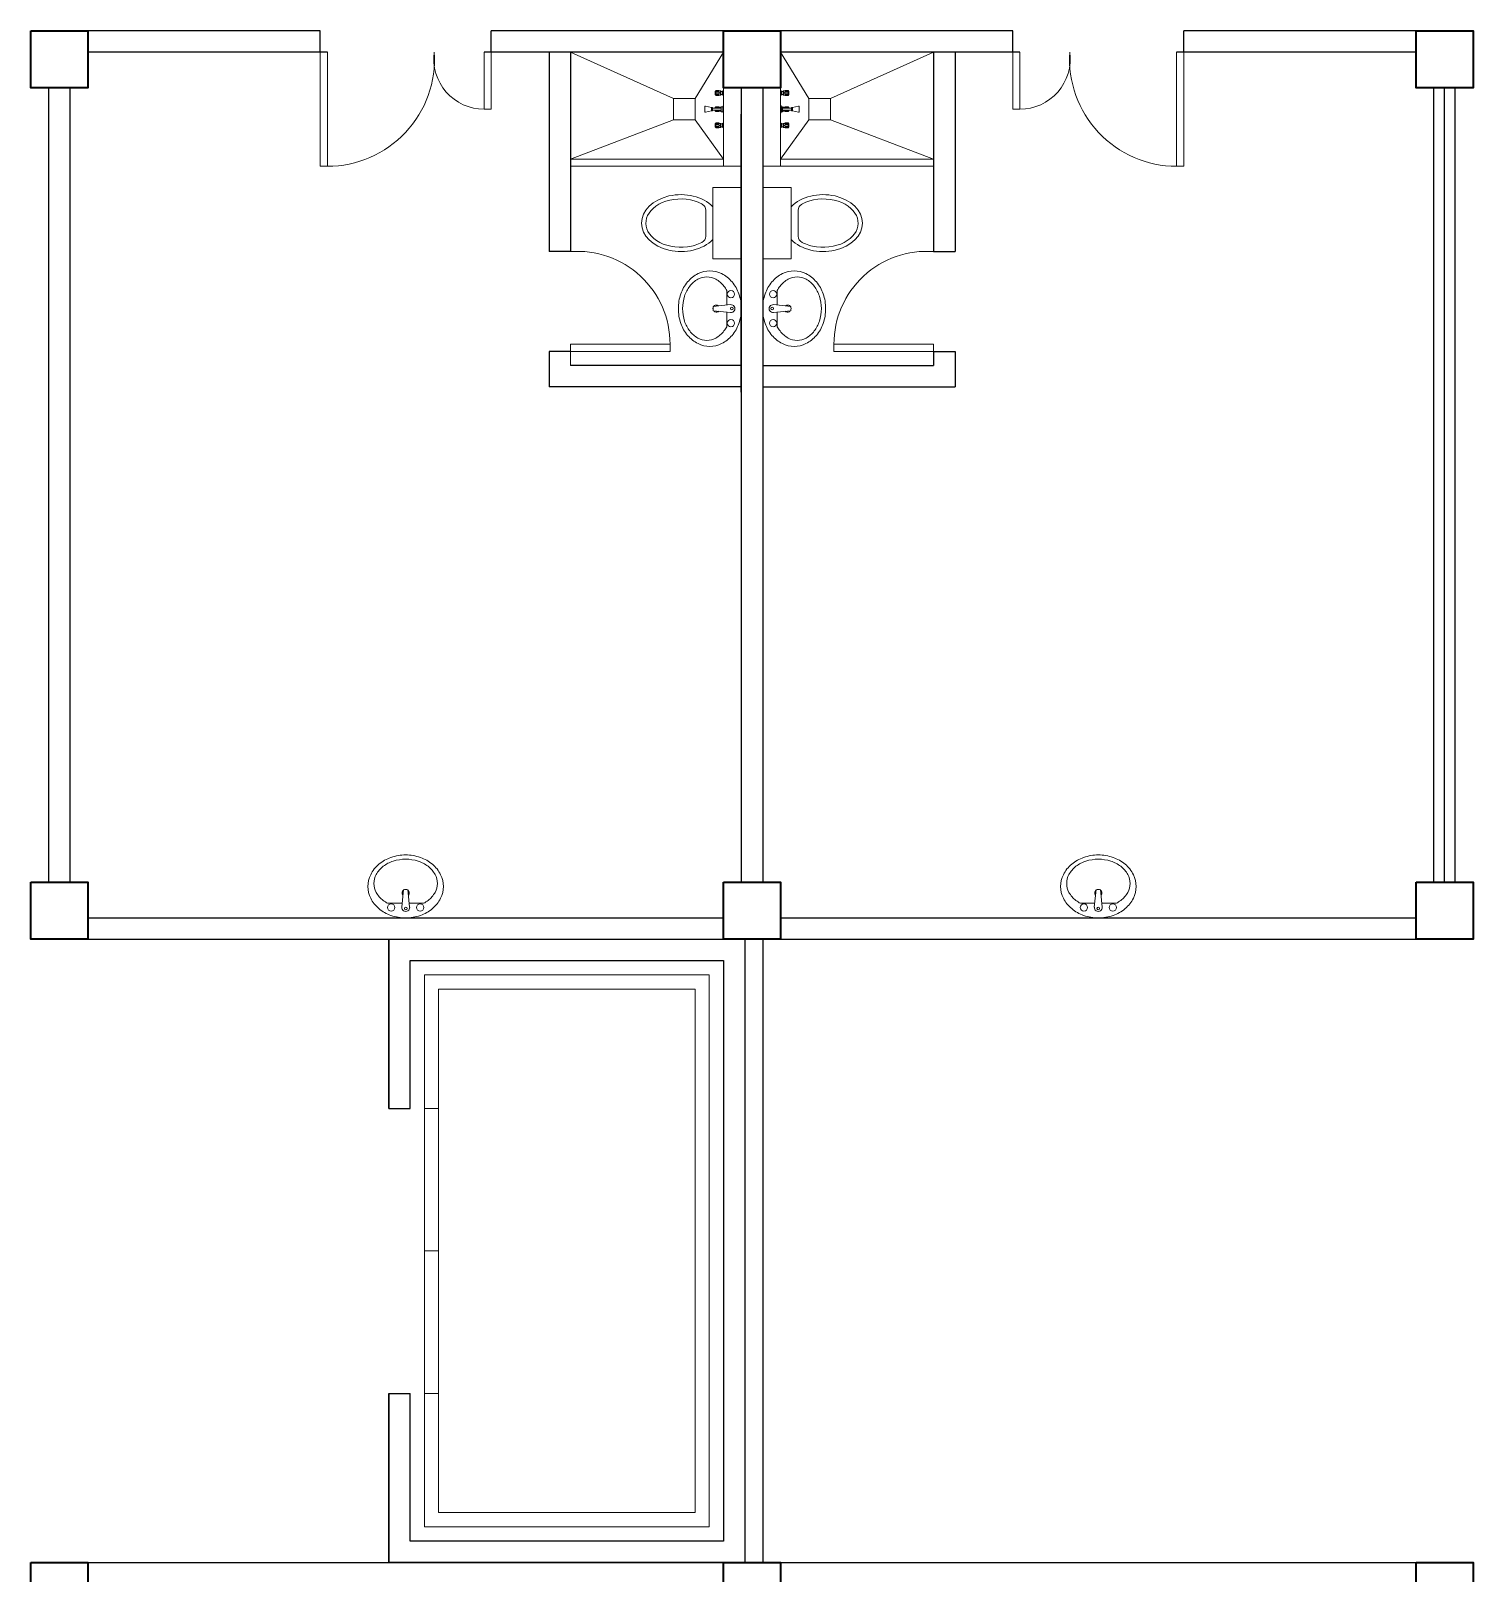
# Model space of a CAD drawing. Header units: millimetres. Extents: x 63005 to 126950, y 36019 to 74749.
# Drawn here: x 63210.56 to 63220.68, y 36249.41 to 36260.24 of the extents above; entities that cross this region are included whole.
import ezdxf

# ---------------------------------------------------------------- set-up
doc = ezdxf.new("R2010")
doc.units = ezdxf.units.MM
doc.header["$LTSCALE"] = 0.04

msp = doc.modelspace()

# ---------------------------------------------------------------- linework, layer by layer
at = {"color": 8, "lineweight": 25}
for p, q in [((63212.587, 36260.239), (63210.955, 36260.239)), ((63212.587, 36260.089), (63212.587, 36260.239)), ((63217.449, 36260.239), (63213.787, 36260.239)), ((63213.787, 36260.089), (63213.787, 36260.239)), ((63217.449, 36260.089), (63217.449, 36260.239)), ((63220.28, 36260.239), (63218.649, 36260.239)), ((63218.649, 36260.089), (63218.649, 36260.239)), ((63212.637, 36260.089), (63210.955, 36260.089)), ((63215.418, 36260.089), (63213.737, 36260.089)), ((63217.499, 36260.089), (63215.818, 36260.089)), ((63220.28, 36260.089), (63218.599, 36260.089)), ((63210.68, 36259.839), (63210.68, 36254.262)), ((63210.83, 36259.839), (63210.83, 36254.262)), ((63215.543, 36259.839), (63215.543, 36254.262)), ((63215.693, 36259.839), (63215.693, 36254.262)), ((63220.405, 36254.262), (63220.405, 36259.839)), ((63220.48, 36254.262), (63220.48, 36259.839)), ((63220.555, 36254.262), (63220.555, 36259.839)), ((63215.543, 36257.703), (63215.543, 36259.653)), ((63210.955, 36254.012), (63215.418, 36254.012)), ((63215.818, 36254.012), (63220.28, 36254.012)), ((63210.955, 36253.862), (63220.28, 36253.862)), ((63213.068, 36253.862), (63213.068, 36252.674)), ((63215.568, 36253.862), (63215.568, 36249.487)), ((63215.693, 36253.862), (63215.693, 36249.487)), ((63213.068, 36252.674), (63213.218, 36252.674)), ((63213.068, 36250.674), (63213.068, 36249.487)), ((63213.068, 36250.674), (63213.218, 36250.674)), ((63210.955, 36249.487), (63220.28, 36249.487))]:
    msp.add_line(p, q, dxfattribs=at)
at = {"color": 8, "lineweight": 25, "ltscale": 0.3}
for p, q in [((63214.193, 36260.089), (63214.193, 36258.689)), ((63214.343, 36260.089), (63214.343, 36258.689)), ((63216.893, 36260.089), (63216.893, 36258.689)), ((63217.043, 36260.089), (63217.043, 36258.689)), ((63214.343, 36258.689), (63214.193, 36258.689)), ((63216.893, 36258.689), (63217.043, 36258.689)), ((63214.193, 36257.989), (63214.193, 36257.739)), ((63214.343, 36257.989), (63214.193, 36257.989)), ((63216.893, 36257.989), (63216.893, 36257.889)), ((63216.893, 36257.989), (63217.043, 36257.989)), ((63217.043, 36257.989), (63217.043, 36257.739)), ((63215.543, 36257.889), (63214.343, 36257.889)), ((63215.693, 36257.889), (63216.893, 36257.889)), ((63215.543, 36257.739), (63214.193, 36257.739)), ((63215.693, 36257.739), (63217.043, 36257.739))]:
    msp.add_line(p, q, dxfattribs=at)
at = {"color": 8, "lineweight": 9}
for p, q in [((63215.418, 36260.089), (63214.343, 36260.089)), ((63215.418, 36260.089), (63215.418, 36259.289)), ((63215.818, 36260.089), (63215.818, 36259.289)), ((63215.359, 36259.816), (63215.359, 36259.789)), ((63215.359, 36259.816), (63215.361, 36259.816)), ((63215.359, 36259.789), (63215.361, 36259.789)), ((63215.361, 36259.816), (63215.363, 36259.819)), ((63215.361, 36259.816), (63215.361, 36259.789)), ((63215.361, 36259.789), (63215.363, 36259.786)), ((63215.363, 36259.819), (63215.363, 36259.786)), ((63215.363, 36259.819), (63215.385, 36259.819)), ((63215.363, 36259.786), (63215.385, 36259.786)), ((63215.371, 36259.816), (63215.384, 36259.816)), ((63215.371, 36259.809), (63215.383, 36259.809)), ((63215.371, 36259.796), (63215.383, 36259.796)), ((63215.371, 36259.789), (63215.384, 36259.789)), ((63215.385, 36259.819), (63215.389, 36259.817)), ((63215.385, 36259.816), (63215.385, 36259.808)), ((63215.385, 36259.789), (63215.385, 36259.797)), ((63215.385, 36259.786), (63215.389, 36259.788)), ((63215.39, 36259.817), (63215.396, 36259.817)), ((63215.39, 36259.788), (63215.396, 36259.788)), ((63215.396, 36259.817), (63215.399, 36259.816)), ((63215.396, 36259.817), (63215.396, 36259.788)), ((63215.396, 36259.788), (63215.399, 36259.789)), ((63215.399, 36259.816), (63215.399, 36259.789)), ((63215.41, 36259.814), (63215.399, 36259.814)), ((63215.41, 36259.791), (63215.399, 36259.791)), ((63215.417, 36259.82), (63215.41, 36259.816)), ((63215.41, 36259.816), (63215.41, 36259.789)), ((63215.417, 36259.785), (63215.41, 36259.789)), ((63215.412, 36259.706), (63215.418, 36259.718)), ((63215.417, 36259.82), (63215.417, 36259.785)), ((63215.417, 36259.82), (63215.418, 36259.82)), ((63215.417, 36259.785), (63215.418, 36259.785)), ((63215.418, 36259.82), (63215.418, 36259.785)), ((63215.418, 36259.718), (63215.418, 36259.66)), ((63215.818, 36259.82), (63215.818, 36259.785)), ((63215.819, 36259.82), (63215.818, 36259.82)), ((63215.819, 36259.785), (63215.818, 36259.785)), ((63215.824, 36259.706), (63215.818, 36259.718)), ((63215.818, 36259.718), (63215.818, 36259.66)), ((63215.819, 36259.82), (63215.819, 36259.785)), ((63215.819, 36259.82), (63215.825, 36259.816)), ((63215.819, 36259.785), (63215.825, 36259.789)), ((63215.825, 36259.816), (63215.825, 36259.789)), ((63215.825, 36259.814), (63215.837, 36259.814)), ((63215.825, 36259.791), (63215.837, 36259.791)), ((63215.839, 36259.817), (63215.837, 36259.816)), ((63215.837, 36259.816), (63215.837, 36259.789)), ((63215.839, 36259.788), (63215.837, 36259.789)), ((63215.839, 36259.817), (63215.839, 36259.788)), ((63215.845, 36259.817), (63215.839, 36259.817)), ((63215.845, 36259.788), (63215.839, 36259.788)), ((63215.851, 36259.819), (63215.847, 36259.817)), ((63215.851, 36259.786), (63215.847, 36259.788)), ((63215.873, 36259.819), (63215.851, 36259.819)), ((63215.851, 36259.816), (63215.851, 36259.808)), ((63215.851, 36259.789), (63215.851, 36259.797)), ((63215.873, 36259.786), (63215.851, 36259.786)), ((63215.864, 36259.816), (63215.852, 36259.816)), ((63215.864, 36259.809), (63215.852, 36259.809)), ((63215.864, 36259.796), (63215.852, 36259.796)), ((63215.864, 36259.789), (63215.852, 36259.789)), ((63215.873, 36259.819), (63215.873, 36259.786)), ((63215.875, 36259.816), (63215.873, 36259.819)), ((63215.875, 36259.789), (63215.873, 36259.786)), ((63215.875, 36259.816), (63215.875, 36259.789)), ((63215.877, 36259.816), (63215.875, 36259.816)), ((63215.877, 36259.789), (63215.875, 36259.789)), ((63215.877, 36259.816), (63215.877, 36259.789)), ((63215.286, 36259.67), (63215.286, 36259.708)), ((63215.333, 36259.701), (63215.291, 36259.71)), ((63215.333, 36259.677), (63215.291, 36259.668)), ((63215.34, 36259.701), (63215.333, 36259.701)), ((63215.333, 36259.701), (63215.333, 36259.677)), ((63215.333, 36259.701), (63215.333, 36259.677)), ((63215.333, 36259.677), (63215.34, 36259.677)), ((63215.34, 36259.677), (63215.34, 36259.701)), ((63215.34, 36259.696), (63215.402, 36259.696)), ((63215.402, 36259.681), (63215.34, 36259.681)), ((63215.359, 36259.702), (63215.359, 36259.696)), ((63215.359, 36259.702), (63215.361, 36259.702)), ((63215.359, 36259.681), (63215.359, 36259.676)), ((63215.359, 36259.676), (63215.361, 36259.676)), ((63215.361, 36259.702), (63215.363, 36259.706)), ((63215.361, 36259.702), (63215.361, 36259.696)), ((63215.361, 36259.681), (63215.361, 36259.676)), ((63215.361, 36259.676), (63215.363, 36259.672)), ((63215.363, 36259.706), (63215.363, 36259.696)), ((63215.363, 36259.706), (63215.385, 36259.706)), ((63215.363, 36259.681), (63215.363, 36259.672)), ((63215.363, 36259.672), (63215.385, 36259.672)), ((63215.371, 36259.702), (63215.384, 36259.702)), ((63215.371, 36259.676), (63215.384, 36259.676)), ((63215.385, 36259.706), (63215.389, 36259.703)), ((63215.385, 36259.702), (63215.385, 36259.696)), ((63215.385, 36259.676), (63215.385, 36259.681)), ((63215.385, 36259.672), (63215.389, 36259.674)), ((63215.39, 36259.703), (63215.396, 36259.703)), ((63215.39, 36259.675), (63215.396, 36259.675)), ((63215.396, 36259.703), (63215.396, 36259.696)), ((63215.396, 36259.703), (63215.399, 36259.702)), ((63215.396, 36259.681), (63215.396, 36259.675)), ((63215.396, 36259.675), (63215.399, 36259.676)), ((63215.399, 36259.702), (63215.399, 36259.696)), ((63215.402, 36259.7), (63215.399, 36259.7)), ((63215.399, 36259.681), (63215.399, 36259.676)), ((63215.402, 36259.678), (63215.399, 36259.678)), ((63215.402, 36259.671), (63215.402, 36259.706)), ((63215.402, 36259.706), (63215.412, 36259.706)), ((63215.402, 36259.696), (63215.402, 36259.681)), ((63215.412, 36259.671), (63215.402, 36259.671)), ((63215.412, 36259.671), (63215.412, 36259.706)), ((63215.412, 36259.706), (63215.412, 36259.671)), ((63215.418, 36259.66), (63215.412, 36259.671)), ((63215.818, 36259.66), (63215.824, 36259.671)), ((63215.824, 36259.671), (63215.824, 36259.706)), ((63215.833, 36259.706), (63215.824, 36259.706)), ((63215.824, 36259.706), (63215.824, 36259.671)), ((63215.824, 36259.671), (63215.833, 36259.671)), ((63215.833, 36259.671), (63215.833, 36259.706)), ((63215.833, 36259.7), (63215.837, 36259.7)), ((63215.896, 36259.696), (63215.833, 36259.696)), ((63215.833, 36259.696), (63215.833, 36259.681)), ((63215.833, 36259.681), (63215.896, 36259.681)), ((63215.833, 36259.678), (63215.837, 36259.678)), ((63215.839, 36259.703), (63215.837, 36259.702)), ((63215.837, 36259.702), (63215.837, 36259.696)), ((63215.837, 36259.681), (63215.837, 36259.676)), ((63215.839, 36259.675), (63215.837, 36259.676)), ((63215.839, 36259.703), (63215.839, 36259.696)), ((63215.845, 36259.703), (63215.839, 36259.703)), ((63215.839, 36259.681), (63215.839, 36259.675)), ((63215.845, 36259.675), (63215.839, 36259.675)), ((63215.851, 36259.706), (63215.847, 36259.703)), ((63215.851, 36259.672), (63215.847, 36259.674)), ((63215.873, 36259.706), (63215.851, 36259.706)), ((63215.851, 36259.702), (63215.851, 36259.696)), ((63215.851, 36259.676), (63215.851, 36259.681)), ((63215.873, 36259.672), (63215.851, 36259.672)), ((63215.864, 36259.702), (63215.852, 36259.702)), ((63215.864, 36259.676), (63215.852, 36259.676)), ((63215.873, 36259.706), (63215.873, 36259.696)), ((63215.875, 36259.702), (63215.873, 36259.706)), ((63215.873, 36259.681), (63215.873, 36259.672)), ((63215.875, 36259.676), (63215.873, 36259.672)), ((63215.875, 36259.702), (63215.875, 36259.696)), ((63215.877, 36259.702), (63215.875, 36259.702)), ((63215.875, 36259.681), (63215.875, 36259.676)), ((63215.877, 36259.676), (63215.875, 36259.676)), ((63215.877, 36259.702), (63215.877, 36259.696)), ((63215.877, 36259.681), (63215.877, 36259.676)), ((63215.896, 36259.701), (63215.903, 36259.701)), ((63215.896, 36259.677), (63215.896, 36259.701)), ((63215.903, 36259.677), (63215.896, 36259.677)), ((63215.903, 36259.701), (63215.945, 36259.71)), ((63215.903, 36259.701), (63215.903, 36259.677)), ((63215.903, 36259.701), (63215.903, 36259.677)), ((63215.903, 36259.677), (63215.945, 36259.668)), ((63215.95, 36259.67), (63215.95, 36259.708)), ((63215.359, 36259.588), (63215.361, 36259.588)), ((63215.359, 36259.588), (63215.359, 36259.562)), ((63215.359, 36259.562), (63215.361, 36259.562)), ((63215.361, 36259.588), (63215.363, 36259.592)), ((63215.361, 36259.588), (63215.361, 36259.562)), ((63215.361, 36259.562), (63215.363, 36259.559)), ((63215.363, 36259.592), (63215.385, 36259.592)), ((63215.363, 36259.592), (63215.363, 36259.559)), ((63215.363, 36259.559), (63215.385, 36259.559)), ((63215.371, 36259.588), (63215.384, 36259.588)), ((63215.371, 36259.581), (63215.383, 36259.581)), ((63215.371, 36259.569), (63215.383, 36259.569)), ((63215.371, 36259.562), (63215.384, 36259.562)), ((63215.385, 36259.592), (63215.389, 36259.59)), ((63215.385, 36259.588), (63215.385, 36259.581)), ((63215.385, 36259.562), (63215.385, 36259.569)), ((63215.385, 36259.559), (63215.389, 36259.561)), ((63215.39, 36259.589), (63215.396, 36259.589)), ((63215.39, 36259.561), (63215.396, 36259.561)), ((63215.396, 36259.589), (63215.396, 36259.561)), ((63215.396, 36259.589), (63215.399, 36259.588)), ((63215.396, 36259.561), (63215.399, 36259.562)), ((63215.399, 36259.588), (63215.399, 36259.562)), ((63215.41, 36259.587), (63215.399, 36259.587)), ((63215.41, 36259.564), (63215.399, 36259.564)), ((63215.417, 36259.592), (63215.41, 36259.589)), ((63215.41, 36259.589), (63215.41, 36259.562)), ((63215.417, 36259.558), (63215.41, 36259.562)), ((63215.417, 36259.592), (63215.418, 36259.592)), ((63215.417, 36259.592), (63215.417, 36259.558)), ((63215.417, 36259.558), (63215.418, 36259.558)), ((63215.418, 36259.592), (63215.418, 36259.558)), ((63215.819, 36259.592), (63215.818, 36259.592)), ((63215.818, 36259.592), (63215.818, 36259.558)), ((63215.819, 36259.558), (63215.818, 36259.558)), ((63215.819, 36259.592), (63215.825, 36259.589)), ((63215.819, 36259.592), (63215.819, 36259.558)), ((63215.819, 36259.558), (63215.825, 36259.562)), ((63215.825, 36259.587), (63215.837, 36259.587)), ((63215.825, 36259.589), (63215.825, 36259.562)), ((63215.825, 36259.564), (63215.837, 36259.564)), ((63215.839, 36259.589), (63215.837, 36259.588)), ((63215.837, 36259.588), (63215.837, 36259.562)), ((63215.839, 36259.561), (63215.837, 36259.562)), ((63215.845, 36259.589), (63215.839, 36259.589)), ((63215.839, 36259.589), (63215.839, 36259.561)), ((63215.845, 36259.561), (63215.839, 36259.561)), ((63215.851, 36259.592), (63215.847, 36259.59)), ((63215.851, 36259.559), (63215.847, 36259.561)), ((63215.873, 36259.592), (63215.851, 36259.592)), ((63215.851, 36259.588), (63215.851, 36259.581)), ((63215.851, 36259.562), (63215.851, 36259.569)), ((63215.873, 36259.559), (63215.851, 36259.559)), ((63215.864, 36259.588), (63215.852, 36259.588)), ((63215.865, 36259.581), (63215.852, 36259.581)), ((63215.865, 36259.569), (63215.852, 36259.569)), ((63215.864, 36259.562), (63215.852, 36259.562)), ((63215.875, 36259.588), (63215.873, 36259.592)), ((63215.873, 36259.592), (63215.873, 36259.559)), ((63215.875, 36259.562), (63215.873, 36259.559)), ((63215.877, 36259.588), (63215.875, 36259.588)), ((63215.875, 36259.588), (63215.875, 36259.562)), ((63215.877, 36259.562), (63215.875, 36259.562)), ((63215.877, 36259.588), (63215.877, 36259.562)), ((63215.543, 36259.139), (63215.343, 36259.139)), ((63215.343, 36259.139), (63215.343, 36258.639)), ((63215.543, 36258.639), (63215.543, 36259.139)), ((63215.693, 36259.139), (63215.893, 36259.139)), ((63215.693, 36258.639), (63215.693, 36259.139)), ((63215.893, 36259.139), (63215.893, 36258.639)), ((63215.293, 36258.979), (63215.293, 36258.798)), ((63215.943, 36258.979), (63215.943, 36258.798)), ((63215.343, 36258.639), (63215.543, 36258.639)), ((63215.893, 36258.639), (63215.693, 36258.639)), ((63215.345, 36258.303), (63215.467, 36258.317)), ((63215.441, 36258.313), (63215.441, 36258.415)), ((63215.891, 36258.303), (63215.769, 36258.317)), ((63215.795, 36258.313), (63215.795, 36258.415)), ((63215.345, 36258.274), (63215.467, 36258.261)), ((63215.891, 36258.274), (63215.769, 36258.261)), ((63213.172, 36254.21), (63213.159, 36254.088)), ((63213.201, 36254.21), (63213.214, 36254.088)), ((63218.035, 36254.21), (63218.021, 36254.088)), ((63218.064, 36254.21), (63218.077, 36254.088)), ((63213.318, 36252.674), (63213.418, 36252.674)), ((63213.318, 36252.674), (63213.318, 36250.674)), ((63213.418, 36252.674), (63213.418, 36250.674)), ((63213.418, 36251.674), (63213.318, 36251.674)), ((63213.318, 36250.674), (63213.418, 36250.674))]:
    msp.add_line(p, q, dxfattribs=at)
at = {"color": 8, "lineweight": 9, "ltscale": 0.3}
for p, q in [((63215.068, 36259.764), (63214.343, 36260.089)), ((63215.218, 36259.764), (63215.418, 36260.089)), ((63216.018, 36259.764), (63215.818, 36260.089)), ((63216.168, 36259.764), (63216.893, 36260.089)), ((63215.068, 36259.614), (63214.343, 36259.339)), ((63215.218, 36259.614), (63215.418, 36259.339)), ((63216.018, 36259.614), (63215.818, 36259.339)), ((63216.168, 36259.614), (63216.893, 36259.339))]:
    msp.add_line(p, q, dxfattribs=at)
at = {"color": 8, "lineweight": 13, "ltscale": 0.3}
msp.add_line((63214.343, 36257.989), (63214.343, 36257.889), dxfattribs=at)
at = {"color": 8, "lineweight": 35}
for points in [[(63210.555, 36260.239), (63210.955, 36260.239), (63210.955, 36259.839), (63210.555, 36259.839)], [(63215.418, 36260.239), (63215.818, 36260.239), (63215.818, 36259.839), (63215.418, 36259.839)], [(63220.28, 36260.239), (63220.68, 36260.239), (63220.68, 36259.839), (63220.28, 36259.839)], [(63210.555, 36254.262), (63210.955, 36254.262), (63210.955, 36253.862), (63210.555, 36253.862)], [(63215.418, 36254.262), (63215.818, 36254.262), (63215.818, 36253.862), (63215.418, 36253.862)], [(63220.28, 36254.262), (63220.68, 36254.262), (63220.68, 36253.862), (63220.28, 36253.862)], [(63210.555, 36249.487), (63210.955, 36249.487), (63210.955, 36249.087), (63210.555, 36249.087)], [(63215.418, 36249.487), (63215.818, 36249.487), (63215.818, 36249.087), (63215.418, 36249.087)], [(63220.28, 36249.487), (63220.68, 36249.487), (63220.68, 36249.087), (63220.28, 36249.087)]]:
    msp.add_lwpolyline(points, close=True, dxfattribs=at)
at = {"color": 8, "lineweight": 13, "ltscale": 0.03}
for points in [[(63212.637, 36260.089), (63212.587, 36260.089), (63212.587, 36259.289), (63212.637, 36259.289)], [(63213.787, 36260.089), (63213.737, 36260.089), (63213.737, 36259.689), (63213.787, 36259.689)], [(63217.449, 36260.089), (63217.499, 36260.089), (63217.499, 36259.689), (63217.449, 36259.689)], [(63218.599, 36260.089), (63218.649, 36260.089), (63218.649, 36259.289), (63218.599, 36259.289)], [(63214.343, 36257.989), (63214.343, 36258.039), (63215.043, 36258.039), (63215.043, 36257.989)], [(63216.893, 36257.989), (63216.893, 36258.039), (63216.193, 36258.039), (63216.193, 36257.989)]]:
    msp.add_lwpolyline(points, close=True, dxfattribs=at)
at = {"color": 8, "lineweight": 9, "ltscale": 0.03}
for points in [[(63215.218, 36259.614), (63215.218, 36259.764), (63215.068, 36259.764), (63215.068, 36259.614)], [(63216.018, 36259.614), (63216.018, 36259.764), (63216.168, 36259.764), (63216.168, 36259.614)]]:
    msp.add_lwpolyline(points, close=True, dxfattribs=at)
at = {"color": 8, "lineweight": 9, "ltscale": 0.3}
for points in [[(63215.418, 36259.339), (63214.343, 36259.339), (63214.343, 36259.289), (63215.543, 36259.289), (63215.543, 36259.289)], [(63215.818, 36259.339), (63216.893, 36259.339), (63216.893, 36259.289), (63215.693, 36259.289), (63215.693, 36259.289)]]:
    msp.add_lwpolyline(points, dxfattribs=at)
at = {"color": 8, "lineweight": 9}
for points in [[(63215.322, 36258.554, 0.11576), (63215.239, 36258.535, 0.104047), (63215.166, 36258.476, 0.090875), (63215.118, 36258.392, 0.083344), (63215.101, 36258.289, 0.083344), (63215.118, 36258.185, 0.090875), (63215.166, 36258.101, 0.104047), (63215.239, 36258.043, 0.11576), (63215.322, 36258.024, 0.11576), (63215.404, 36258.043, 0.104047), (63215.478, 36258.101, 0.090875), (63215.526, 36258.185, 0.083344), (63215.543, 36258.289, 0.083344), (63215.526, 36258.392, 0.090875), (63215.478, 36258.476, 0.104047), (63215.404, 36258.535, 0.11576)], [(63215.914, 36258.554, -0.11576), (63215.996, 36258.535, -0.104047), (63216.07, 36258.476, -0.090875), (63216.118, 36258.392, -0.083344), (63216.135, 36258.289, -0.083344), (63216.118, 36258.185, -0.090875), (63216.07, 36258.101, -0.104047), (63215.996, 36258.043, -0.11576), (63215.914, 36258.024, -0.11576), (63215.831, 36258.043, -0.104047), (63215.758, 36258.101, -0.090875), (63215.71, 36258.185, -0.083344), (63215.693, 36258.289, -0.083344), (63215.71, 36258.392, -0.090875), (63215.758, 36258.476, -0.104047), (63215.831, 36258.535, -0.11576)], [(63213.452, 36254.233, 0.11576), (63213.432, 36254.315, 0.104047), (63213.374, 36254.389, 0.090875), (63213.29, 36254.436, 0.083344), (63213.187, 36254.454, 0.083344), (63213.083, 36254.436, 0.090875), (63212.999, 36254.389, 0.104047), (63212.941, 36254.315, 0.11576), (63212.922, 36254.233, 0.11576), (63212.941, 36254.15, 0.104047), (63212.999, 36254.077, 0.090875), (63213.083, 36254.029, 0.083344), (63213.187, 36254.012, 0.083344), (63213.29, 36254.029, 0.090875), (63213.374, 36254.077, 0.104047), (63213.432, 36254.15, 0.11576)], [(63218.314, 36254.233, 0.11576), (63218.295, 36254.315, 0.104047), (63218.237, 36254.389, 0.090875), (63218.153, 36254.436, 0.083344), (63218.049, 36254.454, 0.083344), (63217.946, 36254.436, 0.090875), (63217.862, 36254.389, 0.104047), (63217.804, 36254.315, 0.11576), (63217.784, 36254.233, 0.11576), (63217.804, 36254.15, 0.104047), (63217.862, 36254.077, 0.090875), (63217.946, 36254.029, 0.083344), (63218.049, 36254.012, 0.083344), (63218.153, 36254.029, 0.090875), (63218.237, 36254.077, 0.104047), (63218.295, 36254.15, 0.11576)]]:
    msp.add_lwpolyline(points, format="xyb", close=True, dxfattribs=at)
for points in [[(63215.301, 36258.511, 0.124838), (63215.238, 36258.496, 0.105788), (63215.181, 36258.446, 0.086697), (63215.144, 36258.376, 0.076776), (63215.131, 36258.289, 0.076776), (63215.144, 36258.201, 0.086697), (63215.181, 36258.132, 0.105788), (63215.238, 36258.082, 0.124838), (63215.301, 36258.066, 0.124838), (63215.363, 36258.082, 0.105788), (63215.421, 36258.132, 0.040067), (63215.441, 36258.162), (63215.441, 36258.264, 0.040067)], [(63215.935, 36258.511, -0.124838), (63215.997, 36258.496, -0.105788), (63216.055, 36258.446, -0.086697), (63216.091, 36258.376, -0.076776), (63216.105, 36258.289, -0.076776), (63216.091, 36258.201, -0.086697), (63216.055, 36258.132, -0.105788), (63215.997, 36258.082, -0.124838), (63215.935, 36258.066, -0.124838), (63215.872, 36258.082, -0.105788), (63215.815, 36258.132, -0.040067), (63215.795, 36258.162), (63215.795, 36258.264, -0.040067)], [(63213.409, 36254.254, 0.124838), (63213.393, 36254.316, 0.105788), (63213.344, 36254.374, 0.086697), (63213.274, 36254.41, 0.076776), (63213.187, 36254.424, 0.076776), (63213.099, 36254.41, 0.086697), (63213.029, 36254.374, 0.105788), (63212.98, 36254.316, 0.124838), (63212.964, 36254.254, 0.124838), (63212.98, 36254.191, 0.105788), (63213.029, 36254.134, 0.040067), (63213.06, 36254.114), (63213.162, 36254.114, 0.040067)], [(63218.272, 36254.254, 0.124838), (63218.256, 36254.316, 0.105788), (63218.206, 36254.374, 0.086697), (63218.137, 36254.41, 0.076776), (63218.049, 36254.424, 0.076776), (63217.962, 36254.41, 0.086697), (63217.892, 36254.374, 0.105788), (63217.843, 36254.316, 0.124838), (63217.827, 36254.254, 0.124838), (63217.843, 36254.191, 0.105788), (63217.892, 36254.134, 0.040067), (63217.923, 36254.114), (63218.025, 36254.114, 0.040067)], [(63213.211, 36254.114), (63213.313, 36254.114, 0.040067), (63213.344, 36254.134, 0.105788), (63213.393, 36254.191, 0.124838), (63213.409, 36254.254, 0.124838)], [(63218.074, 36254.114), (63218.176, 36254.114, 0.040067), (63218.206, 36254.134, 0.105788), (63218.256, 36254.191, 0.124838), (63218.272, 36254.254, 0.124838)]]:
    msp.add_lwpolyline(points, format="xyb", dxfattribs=at)
at = {"color": 8, "lineweight": 25}
for points in [[(63213.068, 36252.674), (63213.068, 36253.862), (63215.568, 36253.862), (63215.568, 36249.487), (63213.068, 36249.487), (63213.068, 36250.674)], [(63213.218, 36252.674), (63213.218, 36253.712), (63215.418, 36253.712), (63215.418, 36249.637), (63213.218, 36249.637), (63213.218, 36250.674)]]:
    msp.add_lwpolyline(points, dxfattribs=at)
at = {"color": 8, "lineweight": 9}
for points in [[(63213.318, 36252.674), (63213.318, 36253.612), (63215.318, 36253.612), (63215.318, 36249.737), (63213.318, 36249.737), (63213.318, 36250.674)], [(63213.418, 36252.674), (63213.418, 36253.512), (63215.218, 36253.512), (63215.218, 36249.837), (63213.418, 36249.837), (63213.418, 36250.674)]]:
    msp.add_lwpolyline(points, dxfattribs=at)
for centre, radius in [((63215.47, 36258.39), 0.0255), ((63215.766, 36258.39), 0.0255), ((63215.47, 36258.187), 0.0255), ((63215.476, 36258.289), 0.0095), ((63215.766, 36258.187), 0.0255), ((63215.759, 36258.289), 0.0095), ((63213.085, 36254.085), 0.0255), ((63213.187, 36254.078), 0.0095), ((63213.288, 36254.085), 0.0255), ((63217.948, 36254.085), 0.0255), ((63218.049, 36254.078), 0.0095), ((63218.151, 36254.085), 0.0255)]:
    msp.add_circle(centre, radius, dxfattribs=at)
at = {"color": 8, "lineweight": 13, "ltscale": 0.03}
for centre, radius, start, end in [((63212.637, 36260.04), 0.752, 270, 3.6952), ((63213.737, 36260.042), 0.353, 172.3719, 270), ((63217.499, 36260.042), 0.353, 270, 7.6281), ((63218.599, 36260.04), 0.752, 176.3048, 270), ((63214.391, 36258.039), 0.652, 0, 94.2422), ((63216.845, 36258.039), 0.652, 85.7578, 180)]:
    msp.add_arc(centre, radius, start, end, dxfattribs=at)
at = {"color": 8, "lineweight": 9}
for centre, radius, start, end in [((63215.243, 36258.979), 0.05, 0, 61.8499), ((63215.993, 36258.979), 0.05, 118.1501, 180), ((63215.243, 36258.798), 0.05, 298.0084, 360), ((63215.993, 36258.798), 0.05, 180, 241.9916), ((63215.301, 36258.38), 0.131, 61.5364, 90), ((63215.277, 36258.336), 0.181, 37.3815, 61.5364), ((63215.24, 36258.308), 0.228, 28.2037, 37.3815), ((63215.996, 36258.308), 0.228, 142.6185, 151.7963), ((63215.959, 36258.336), 0.181, 118.4636, 142.6185), ((63215.935, 36258.38), 0.131, 90, 118.4636), ((63215.368, 36258.289), 0.025, 48.7978, 143.6932), ((63215.47, 36258.289), 0.028, 263.7545, 96.2455), ((63215.766, 36258.289), 0.028, 83.7545, 276.2455), ((63215.868, 36258.289), 0.025, 36.3068, 131.2022), ((63215.368, 36258.289), 0.025, 161.3793, 198.6207), ((63215.439, 36258.289), 0.0948, 171.2026, 188.7974), ((63215.368, 36258.289), 0.025, 216.3068, 311.2022), ((63215.868, 36258.289), 0.025, 228.7978, 323.6932), ((63215.797, 36258.289), 0.0948, 351.2026, 8.7974), ((63215.868, 36258.289), 0.025, 341.3793, 18.6207), ((63213.187, 36254.187), 0.025, 126.3068, 221.2022), ((63213.187, 36254.116), 0.0948, 81.2026, 98.7974), ((63213.187, 36254.187), 0.025, 71.3793, 108.6207), ((63213.187, 36254.187), 0.025, 318.7978, 53.6932), ((63218.049, 36254.187), 0.025, 126.3068, 221.2022), ((63218.049, 36254.116), 0.0948, 81.2026, 98.7974), ((63218.049, 36254.187), 0.025, 71.3793, 108.6207), ((63218.049, 36254.187), 0.025, 318.7978, 53.6932), ((63213.187, 36254.085), 0.028, 173.7545, 6.2455), ((63218.049, 36254.085), 0.028, 173.7545, 6.2455)]:
    msp.add_arc(centre, radius, start, end, dxfattribs=at)
for centre, major_axis, ratio, start_param, end_param in [((63215.372, 36259.828), (0.00896, 0.00896), 1, 3.15309, 3.864175), ((63215.367, 36259.803), (0.00268, 0.00268), 1, 1.643677, 3.068487), ((63215.372, 36259.777), (-0.00896, 0.00896), 1, -0.722807, -0.011722), ((63215.372, 36259.798), (0.00738, 0.00738), 1, 0.858879, 1.643677), ((63215.372, 36259.807), (-0.00738, 0.00738), 1, 1.497691, 2.282489), ((63215.383, 36259.805), (0.00268, 0.00268), 1, 0.157647, 0.785286), ((63215.383, 36259.8), (0.00268, 0.00268), 1, 3.926878, 4.554518), ((63215.384, 36259.819), (-0.00268, 0.00268), 1, 2.356082, 2.983721), ((63215.384, 36259.786), (-0.00268, 0.00268), 1, -1.41315, -0.785511), ((63215.377, 36259.831), (-0.0118, 0.0118), 1, 2.876824, 3.009049), ((63215.378, 36259.798), (-0.00887, 0.00887), 1, 4.509022, 4.870036), ((63215.378, 36259.807), (-0.00887, 0.00887), 1, 2.983721, 3.344735), ((63215.377, 36259.774), (0.0118, 0.0118), 1, 0.132318, 0.264544), ((63215.39, 36259.82), (-0.00268, 0.00268), 1, 1.862141, 2.356082), ((63215.386, 36259.803), (0.00268, 0.00268), 1, 4.915531, 6.079819), ((63215.39, 36259.785), (-0.00268, 0.00268), 1, -0.785511, -0.291569), ((63215.289, 36259.672), (-0.00268, 0.00268), 1, 1.354119, 2.724181), ((63215.372, 36259.715), (0.00896, 0.00896), 1, 3.15309, 3.864175), ((63215.372, 36259.663), (0.00896, 0.00896), 1, 0.847989, 1.559075), ((63215.384, 36259.706), (0.00268, 0.00268), 1, 3.926878, 4.554518), ((63215.384, 36259.672), (0.00268, 0.00268), 1, 0.157647, 0.785286), ((63215.377, 36259.717), (-0.0118, 0.0118), 1, 2.876824, 3.009049), ((63215.377, 36259.661), (-0.0118, 0.0118), 1, -1.438478, -1.306252), ((63215.39, 36259.707), (0.00268, 0.00268), 1, 3.432937, 3.926878), ((63215.39, 36259.671), (0.00268, 0.00268), 1, 0.785286, 1.279227), ((63215.947, 36259.706), (-0.00268, -0.00268), 1, 2.92514, 4.295202), ((63215.372, 36259.601), (0.00896, 0.00896), 1, 3.15309, 3.864175), ((63215.367, 36259.575), (0.00268, 0.00268), 1, 1.643677, 3.068487), ((63215.372, 36259.55), (-0.00896, 0.00896), 1, -0.722807, -0.011722), ((63215.372, 36259.571), (0.00738, 0.00738), 1, 0.858879, 1.643677), ((63215.372, 36259.58), (-0.00738, 0.00738), 1, 1.497691, 2.282489), ((63215.383, 36259.578), (0.00268, 0.00268), 1, 0.157647, 0.785286), ((63215.383, 36259.573), (0.00268, 0.00268), 1, 3.926878, 4.554518), ((63215.384, 36259.592), (-0.00268, 0.00268), 1, 2.356082, 2.983721), ((63215.384, 36259.558), (-0.00268, 0.00268), 1, -1.41315, -0.785511), ((63215.377, 36259.603), (0.0118, 0.0118), 1, 4.44762, 4.579846), ((63215.378, 36259.57), (-0.00887, 0.00887), 1, 4.509022, 4.870036), ((63215.378, 36259.58), (-0.00887, 0.00887), 1, 2.983721, 3.344735), ((63215.377, 36259.547), (0.0118, 0.0118), 1, 0.132318, 0.264544), ((63215.39, 36259.593), (-0.00268, 0.00268), 1, 1.862141, 2.356082), ((63215.386, 36259.575), (0.00268, 0.00268), 1, 4.915531, 6.079819), ((63215.39, 36259.557), (-0.00268, 0.00268), 1, -0.785511, -0.291569), ((63215.118, 36258.889), (0.275, 0), 0.727273, 0.612555, 5.670631)]:
    msp.add_ellipse(centre, major_axis=major_axis, ratio=ratio, start_param=start_param, end_param=end_param, dxfattribs=at)
at = {"color": 8, "lineweight": 9, "extrusion": (2.88216e-41, -4.99074e-41, -1)}
for centre, major_axis, start_param, end_param in [((63215.845, 36259.82), (0.00268, -0.00268), 0.291344, 0.785286), ((63215.845, 36259.785), (0.00268, -0.00268), 3.926878, 4.42082), ((63215.85, 36259.803), (-0.00268, -0.00268), 0.203142, 1.36743), ((63215.857, 36259.798), (-0.00887, -0.00887), 1.36743, 1.728443), ((63215.857, 36259.807), (0.00887, -0.00887), 1.412925, 1.773938), ((63215.858, 36259.831), (-0.0118, -0.0118), -0.264769, -0.132543), ((63215.858, 36259.774), (-0.0118, -0.0118), 1.703115, 1.83534), ((63215.852, 36259.819), (-0.00268, -0.00268), -0.785511, -0.157871), ((63215.852, 36259.805), (0.00268, -0.00268), 3.299239, 3.926878), ((63215.852, 36259.8), (0.00268, -0.00268), 0.785286, 1.412925), ((63215.852, 36259.786), (0.00268, -0.00268), 3.299239, 3.926878), ((63215.864, 36259.828), (-0.00896, -0.00896), -1.559299, -0.848214), ((63215.864, 36259.798), (0.00738, -0.00738), 4.000472, 4.78527), ((63215.864, 36259.807), (-0.00738, -0.00738), 4.639283, 5.424081), ((63215.864, 36259.777), (0.00896, -0.00896), 3.989582, 4.700667), ((63215.869, 36259.803), (0.00268, -0.00268), 4.78527, 6.21008), ((63215.845, 36259.707), (-0.00268, -0.00268), -1.279452, -0.785511), ((63215.845, 36259.671), (0.00268, -0.00268), 3.926878, 4.42082), ((63215.858, 36259.717), (0.0118, -0.0118), 1.306028, 1.438253), ((63215.858, 36259.661), (0.0118, -0.0118), 3.273911, 3.406137), ((63215.852, 36259.706), (-0.00268, -0.00268), -0.785511, -0.157871), ((63215.852, 36259.672), (0.00268, -0.00268), 3.299239, 3.926878), ((63215.864, 36259.715), (0.00896, -0.00896), 0.011497, 0.722582), ((63215.864, 36259.663), (-0.00896, -0.00896), 2.418785, 3.129871), ((63215.947, 36259.672), (0.00268, -0.00268), 6.066508, 7.43657), ((63215.845, 36259.593), (-0.00268, -0.00268), -1.279452, -0.785511), ((63215.845, 36259.557), (-0.00268, -0.00268), 2.356082, 2.850023), ((63215.85, 36259.575), (-0.00268, -0.00268), 0.203142, 1.36743), ((63215.858, 36259.57), (0.00887, -0.00887), 2.938226, 3.299239), ((63215.858, 36259.58), (-0.00887, -0.00887), -0.157871, 0.203142), ((63215.858, 36259.603), (-0.0118, -0.0118), -0.264769, -0.132543), ((63215.858, 36259.547), (-0.0118, -0.0118), 1.703115, 1.83534), ((63215.852, 36259.592), (0.00268, -0.00268), 0.785286, 1.412925), ((63215.852, 36259.578), (0.00268, -0.00268), 3.299239, 3.926878), ((63215.852, 36259.573), (0.00268, -0.00268), 0.785286, 1.412925), ((63215.852, 36259.558), (-0.00268, -0.00268), 1.728443, 2.356082), ((63215.864, 36259.601), (-0.00896, -0.00896), -1.559299, -0.848214), ((63215.864, 36259.55), (-0.00896, -0.00896), 2.418785, 3.129871), ((63215.864, 36259.571), (0.00738, -0.00738), 4.000472, 4.78527), ((63215.864, 36259.58), (0.00738, -0.00738), 6.21008, 6.994878), ((63215.869, 36259.575), (-0.00268, -0.00268), 3.214474, 4.639283)]:
    msp.add_ellipse(centre, major_axis=major_axis, ratio=1, start_param=start_param, end_param=end_param, dxfattribs=at)
at = {"color": 8, "lineweight": 9, "extrusion": (-2.88216e-41, -4.99074e-41, -1)}
msp.add_ellipse((63215.289, 36259.706), major_axis=(-0.00268, 0.00268), ratio=1, start_param=6.066732, end_param=7.436794, dxfattribs=at)
at = {"color": 8, "lineweight": 9, "extrusion": (0, 0, -1)}
msp.add_ellipse((63216.118, 36258.889), major_axis=(-0.275, 0), ratio=0.727273, start_param=0.612555, end_param=5.670631, dxfattribs=at)
at = {"color": 8, "lineweight": 9}
for points in [[(63215.267, 36259.024), (63215.25, 36259.032), (63215.232, 36259.04), (63215.141, 36259.067), (63215.054, 36259.062), (63214.922, 36259.004), (63214.881, 36258.954), (63214.867, 36258.856), (63214.893, 36258.803), (63215.004, 36258.729), (63215.088, 36258.712), (63215.202, 36258.727), (63215.237, 36258.739), (63215.266, 36258.754)], [(63215.969, 36259.024), (63215.986, 36259.032), (63216.004, 36259.04), (63216.095, 36259.067), (63216.182, 36259.062), (63216.314, 36259.004), (63216.355, 36258.954), (63216.369, 36258.856), (63216.343, 36258.803), (63216.231, 36258.729), (63216.148, 36258.712), (63216.034, 36258.727), (63215.999, 36258.739), (63215.969, 36258.754)]]:
    msp.add_open_spline(points, degree=3, knots=[0.937253, 0.937253, 0.937253, 0.937253, 1.185372, 1.185372, 2.113864, 2.113864, 3.042356, 3.042356, 3.970847, 3.970847, 4.899339, 4.899339, 5.346062, 5.346062, 5.346062, 5.346062], dxfattribs=at)

doc.saveas('drawing.dxf')
